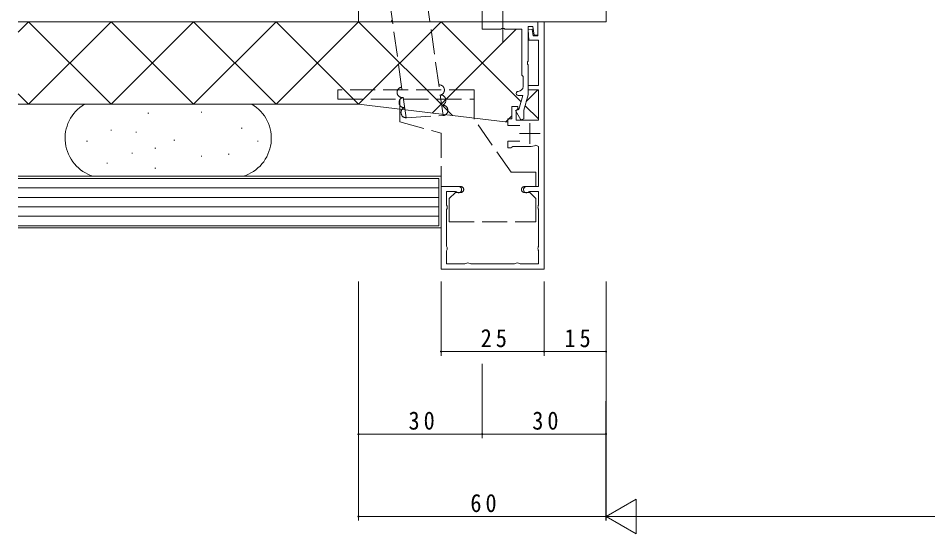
# Model space of a CAD drawing. Units: millimetres, scale not verified. Extents: x -841 to 746, y -594 to 534.
# Drawn here: x -131.1 to 89.4, y -308.8 to -183.8 of the extents above; entities that cross this region are included whole.
import ezdxf

# ---------------------------------------------------------------- set-up
doc = ezdxf.new("R2010")
doc.units = ezdxf.units.MM
doc.header["$LTSCALE"] = 2
doc.linetypes.add('CHAIN2', pattern=[12, 9, -1, 1, -1])
doc.linetypes.add('DASHED3', pattern=[4, 3, -1])
for name, color, linetype, lineweight in [('0-3_YKK_12', 2, 'Continuous', 9), ('0-4_YSS_K', 3, 'Continuous', 9), ('0-5_YKK_D', 6, 'Continuous', 9), ('0-6_YKK_13', 4, 'Continuous', 9), ('0-7_YKK_11', 7, 'Continuous', 9)]:
    doc.layers.add(name, color=color, linetype=linetype, lineweight=lineweight)
doc.styles.add('ＭＳ ゴシック', font='')
doc.styles.get('ＭＳ ゴシック').set_extended_font_data('MS Gothic')

msp = doc.modelspace()

# ---------------------------------------------------------------- linework, layer by layer
at = {"layer": '0-3_YKK_12', "linetype": 'CHAIN2'}
msp.add_line((-13.631, -189.623), (-13.631, -177.703), dxfattribs=at)
at = {"layer": '0-4_YSS_K'}
for p, q in [((-48.631, -78.644), (-48.631, -184.644)), ((-128.631, -184.644), (-131.141, -187.154)), ((-131.141, -184.644), (-48.631, -184.644)), ((-131.141, -184.644), (-48.631, -184.644)), ((-108.631, -204.644), (-128.631, -184.644)), ((-108.631, -184.644), (-128.631, -204.644)), ((-88.631, -204.644), (-108.631, -184.644)), ((-88.631, -184.644), (-108.631, -204.644)), ((-68.631, -204.644), (-88.631, -184.644)), ((-68.631, -184.644), (-88.631, -204.644)), ((-48.631, -184.644), (-68.631, -204.644)), ((-48.631, -204.644), (-68.631, -184.644)), ((-25.881, -207.394), (-48.631, -184.644)), ((-28.631, -184.644), (-48.631, -204.644)), ((-18.341, -184.645), (-48.631, -184.644)), ((-40.501, -184.447), (-40.701, -184.447)), ((-9.229, -204.046), (-28.631, -184.644)), ((-10.431, -186.444), (-30.788, -206.801)), ((-128.631, -204.644), (-131.141, -202.134)), ((-5.175, -201.188), (-7.969, -203.982)), ((-48.631, -204.644), (-131.141, -204.644)), ((-115.045, -204.644), (-74.51, -204.644)), ((-12.431, -209.02), (-48.631, -204.644)), ((-5.031, -208.244), (-8.249, -205.026)), ((-99.502, -206.798), (-99.702, -206.798)), ((-86.592, -206.554), (-86.792, -206.554)), ((-10.417, -206.43), (-10.431, -206.444)), ((-9.666, -205.679), (-9.973, -205.986)), ((-11.431, -207.444), (-12.945, -208.958)), ((-108.514, -210.938), (-108.714, -210.938)), ((-102.425, -211.426), (-102.625, -211.426)), ((-76.85, -210.451), (-77.05, -210.451)), ((-114.36, -213.618), (-114.56, -213.618)), ((-93.169, -213.374), (-93.369, -213.374)), ((-72.952, -213.618), (-73.152, -213.618)), ((-97.797, -215.323), (-97.997, -215.323)), ((-103.399, -216.541), (-103.599, -216.541)), ((-86.592, -217.271), (-86.792, -217.271)), ((-80.016, -216.784), (-80.216, -216.784)), ((-109.488, -218.976), (-109.688, -218.976)), ((-97.797, -220.194), (-97.997, -220.194)), ((-112.9, -222.144), (-76.655, -222.144)), ((-131.141, -224.944), (-29.131, -224.944)), ((-131.141, -227.244), (-29.131, -227.244)), ((-131.141, -229.544), (-29.131, -229.544)), ((-131.141, -231.844), (-29.131, -231.844))]:
    msp.add_line(p, q, dxfattribs=at)
at = {"layer": '0-4_YSS_K', "linetype": 'DASHED3'}
for p, q in [((-46.716, -139.592), (-37.117, -207.955)), ((-37.733, -139.045), (-28.133, -207.408)), ((-37.117, -207.952), (-28.133, -207.405))]:
    msp.add_line(p, q, dxfattribs=at)
at = {"layer": '0-4_YSS_K'}
for points in [[(-131.141, -234.644), (-28.631, -234.644), (-28.631, -222.144), (-131.141, -222.144)], [(-131.141, -234.144), (-29.131, -234.144), (-29.131, -222.644), (-131.141, -222.644)]]:
    msp.add_lwpolyline(points, dxfattribs=at)
at = {"layer": '0-4_YSS_K', "linetype": 'DASHED3'}
for centre, start, end in [((-38.038, -201.78), 98.48535, 278.48553), ((-29.056, -201.223), 280.44179, 95.54527), ((-28.687, -203.696), 279.45732, 96.52975), ((-37.561, -204.237), 101.50758, 274.47949), ((-28.209, -206.157), 273.4854, 93.48558), ((-37.084, -206.698), 107.54016, 273.49129)]:
    msp.add_arc(centre, 1.25, start, end, dxfattribs=at)
at = {"layer": '0-4_YSS_K'}
for centre, start, end in [((-110.16, -212.927), 120.53041, 253.44763), ((-79.394, -212.927), 286.55235, 59.46957)]:
    msp.add_arc(centre, 9.616, start, end, dxfattribs=at)
at = {"layer": '0-5_YKK_D'}
for p, q in [((-48.632, -247.644), (-48.633, -305.639)), ((-48.631, -247.644), (-48.631, -285.645)), ((-28.631, -247.644), (-28.631, -265.644)), ((-3.631, -247.644), (-3.631, -265.644)), ((-3.631, -247.644), (-3.631, -265.644)), ((11.368, -247.644), (11.367, -305.64)), ((11.369, -247.644), (11.369, -265.644)), ((11.369, -247.644), (11.369, -285.645)), ((11.369, -247.644), (11.369, -305.645)), ((-3.631, -264.644), (-28.631, -264.644)), ((-3.631, -264.644), (11.369, -264.644)), ((-18.631, -267.645), (-18.631, -285.645)), ((-18.631, -268.645), (-18.631, -285.645)), ((-18.631, -284.644), (-48.631, -284.644)), ((11.369, -284.645), (-18.631, -284.645)), ((11.369, -304.645), (18.643, -300.445)), ((18.643, -308.845), (18.643, -300.445)), ((11.367, -304.64), (-48.633, -304.639)), ((11.369, -304.645), (18.643, -308.845)), ((11.369, -304.645), (25.918, -304.645)), ((352.969, -304.644), (19.769, -304.645))]:
    msp.add_line(p, q, dxfattribs=at)
for centre, start, end in [((-28.631, -264.644), 0, 180), ((-3.631, -264.644), 0, 180), ((-3.631, -264.644), 0, 180), ((11.369, -264.644), 0, 180), ((-28.631, -264.644), 180, 0), ((-3.631, -264.644), 180, 0), ((-3.631, -264.644), 180, 0), ((11.369, -264.644), 180, 0), ((-48.631, -284.644), 0, 180), ((-48.631, -284.644), 180, 0), ((-18.631, -284.645), 0.00006, 180.00006), ((-18.631, -284.644), 0, 180), ((-18.631, -284.644), 180, 0), ((-18.631, -284.645), 180.00006, 0.00006), ((11.369, -284.645), 0.00006, 180.00006), ((11.369, -284.645), 180.00006, 0.00006), ((-48.633, -304.639), 179.99907, 359.99907), ((-48.633, -304.639), 359.99907, 179.99907)]:
    msp.add_arc(centre, 0.128, start, end, dxfattribs=at)
at = {"layer": '0-6_YKK_13', "linetype": 'DASHED3'}
for p, q in [((-20.631, -201.144), (-53.631, -201.144)), ((-20.631, -203.444), (-20.631, -201.144)), ((-38.631, -204.944), (-38.631, -203.444)), ((-38.631, -204.944), (-38.631, -208.965)), ((-20.631, -203.444), (-20.631, -204.944)), ((-20.631, -208.291), (-20.631, -204.944)), ((-11.631, -221.144), (-20.631, -208.291)), ((-5.631, -221.144), (-11.631, -221.144)), ((-26.631, -227.544), (-26.631, -233.144))]:
    msp.add_line(p, q, dxfattribs=at)
for points in [[(-53.631, -201.144), (-53.631, -203.444), (-20.631, -203.444)], [(-38.631, -208.965), (-28.631, -211.644), (-28.631, -224.644), (-23.831, -224.644)], [(-8.431, -224.644), (-5.631, -224.644), (-5.631, -221.144)], [(-23.831, -226.044), (-25.131, -226.044), (-26.631, -227.544)], [(-5.631, -227.544), (-7.131, -226.044), (-8.431, -226.044)], [(-26.631, -233.144), (-5.631, -233.144), (-5.631, -227.544)]]:
    msp.add_lwpolyline(points, dxfattribs=at)
for centre, start, end in [((-23.831, -225.344), 270, 90), ((-8.431, -225.344), 90, 270)]:
    msp.add_arc(centre, 0.7, start, end, dxfattribs=at)
at = {"layer": '0-7_YKK_11'}
for p, q in [((-7.131, -209.244), (-7.131, -214.244)), ((-4.631, -211.744), (-9.631, -211.744))]:
    msp.add_line(p, q, dxfattribs=at)
for points in [[(11.369, -184.644), (11.369, -122.644)], [(-18.631, -178.603), (-18.631, -184.644), (11.369, -184.644)], [(-9.53, -209.844), (-12.431, -209.844), (-12.431, -208.244), (-11.431, -208.244), (-11.431, -205.244), (-10.031, -205.244), (-10.031, -205.744), (-10.231, -206.027), (-10.431, -206.31), (-10.431, -208.544), (-5.031, -208.544), (-5.031, -201.144), (-7.531, -201.144), (-7.531, -200.144), (-5.031, -200.144), (-5.031, -189.144), (-7.306, -189.144), (-7.531, -186.566), (-6.543, -186.436), (-6.259, -188.044), (-5.131, -188.044), (-5.131, -184.644), (-3.631, -184.644), (-3.631, -244.644), (-28.631, -244.644), (-28.631, -224.644), (-24.381, -224.644)], [(-5.131, -184.644), (-18.631, -184.644), (-18.631, -186.444), (-14.09, -186.444), (-13.906, -186.324), (-13.356, -186.324), (-13.173, -186.444), (-9.031, -186.444), (-9.031, -197.644), (-8.731, -197.944), (-8.731, -200.344)], [(-9.931, -202.544), (-8.826, -202.544), (-9.731, -205.921), (-10.587, -206.15), (-9.281, -208.411), (-8.531, -208.21), (-8.531, -206.079), (-7.531, -202.347), (-7.531, -195.103), (-7.651, -194.919), (-7.651, -194.369), (-7.531, -194.186), (-7.531, -185.844), (-6.404, -185.844), (-6.044, -187.88), (-5.131, -187.801), (-5.131, -184.644)], [(-7.131, -214.944), (-11.212, -214.944), (-11.471, -215.094), (-11.731, -215.244), (-12.431, -215.244), (-12.431, -213.644), (-9.53, -213.644)], [(-7.881, -224.644), (-5.031, -224.644), (-5.031, -214.917), (-5.62, -214.565)], [(-24.906, -225.93), (-25.116, -225.844), (-27.331, -225.844), (-27.331, -228.951), (-27.285, -229.111)], [(-5.054, -229.26), (-5.031, -229.144), (-5.031, -225.844), (-7.146, -225.844), (-7.356, -225.93)], [(-27.285, -230.177), (-27.331, -230.337), (-27.331, -238.951), (-27.285, -239.111)], [(-5.054, -239.259), (-5.031, -239.144), (-5.031, -230.144), (-5.054, -230.029)], [(-27.285, -240.177), (-27.331, -240.337), (-27.331, -243.344), (-22.824, -243.344), (-22.664, -243.298)], [(-9.598, -243.298), (-9.438, -243.344), (-5.031, -243.344), (-5.031, -240.144), (-5.054, -240.029)], [(-21.598, -243.298), (-21.439, -243.344), (-10.824, -243.344), (-10.664, -243.298)]]:
    msp.add_lwpolyline(points, dxfattribs=at)
for centre, radius, start, end in [((-9.931, -200.344), 1.2, 270, 359.99998), ((-9.931, -202.044), 0.5, 89.99998, 270), ((-7.131, -211.744), 3.2, 269.99998, 298.17862), ((-24.381, -225.394), 0.75, 225.58467, 89.99997), ((-7.881, -225.394), 0.75, 90.00002, 314.41531), ((-28.131, -229.644), 1, 327.79576, 32.20422), ((-4.131, -229.644), 1, 157.38013, 202.61986), ((-28.131, -239.644), 1, 327.79576, 32.20422), ((-4.131, -239.644), 1, 157.38013, 202.61986), ((-22.131, -244.144), 1, 57.79576, 122.20422), ((-10.131, -244.144), 1, 57.79576, 122.20422)]:
    msp.add_arc(centre, radius, start, end, dxfattribs=at)

# ---------------------------------------------------------------- texts
at = {"layer": '0-5_YKK_D', "color": 7, "char_height": 4.399, "attachment_point": 7, "style": 'ＭＳ ゴシック'}
for s, insert in [('\\T1.36;\\W0.9;25', (-19.011, -263.644)), ('\\T1.36;\\W0.9;15', (1.291, -263.644)), ('\\T1.36;\\W0.9;30', (-36.511, -283.644)), ('\\T1.36;\\W0.9;30', (-6.511, -283.645))]:
    msp.add_mtext(s, dxfattribs=dict(at, insert=insert))
at = {"layer": '0-5_YKK_D', "color": 7, "insert": (-21.513, -303.639), "char_height": 4.399, "attachment_point": 7, "rotation": 359.999, "style": 'ＭＳ ゴシック'}
msp.add_mtext('\\T1.36;\\W0.9;60', dxfattribs=at)

doc.saveas('drawing.dxf')
